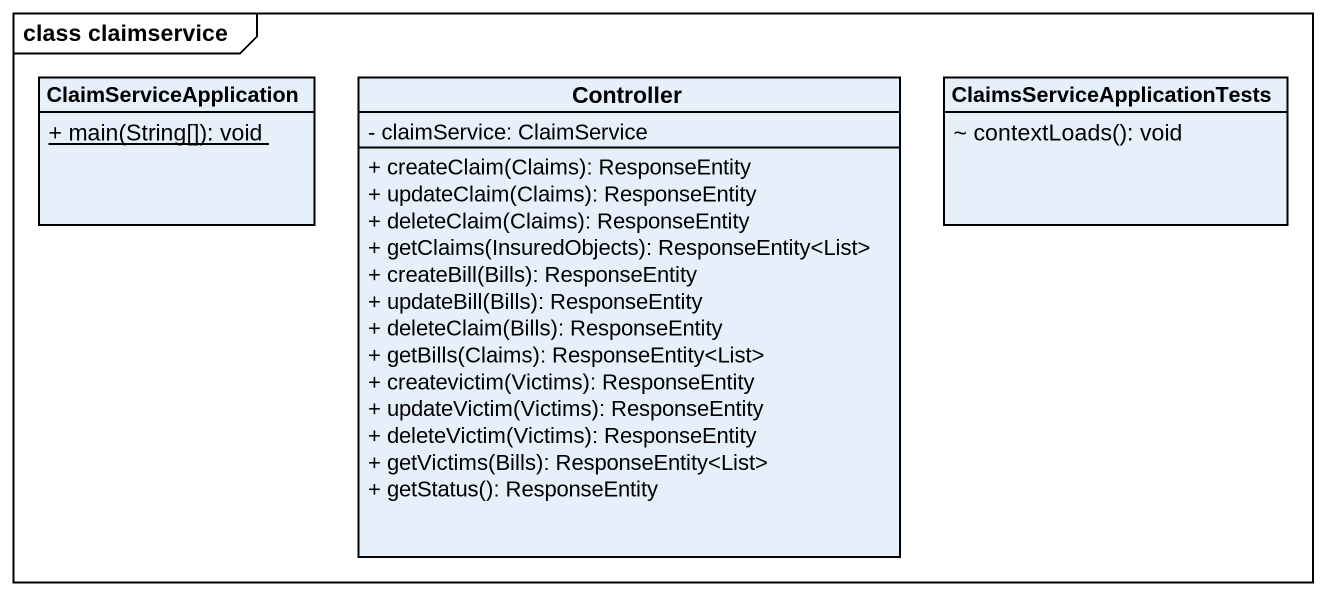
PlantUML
@startuml
mainframe class claimservice
hide circle
hide empty members
skinparam classAttributeIconSize 0
class ClaimServiceApplication {
  {static} + main(String[]): void
}
class Controller {
  - claimService: ClaimService
  + createClaim(Claims): ResponseEntity
  + updateClaim(Claims): ResponseEntity
  + deleteClaim(Claims): ResponseEntity
  + getClaims(InsuredObjects): ResponseEntity<List>
  + createBill(Bills): ResponseEntity
  + updateBill(Bills): ResponseEntity
  + deleteClaim(Bills): ResponseEntity
  + getBills(Claims): ResponseEntity<List>
  + createvictim(Victims): ResponseEntity
  + updateVictim(Victims): ResponseEntity
  + deleteVictim(Victims): ResponseEntity
  + getVictims(Bills): ResponseEntity<List>
  + getStatus(): ResponseEntity
}
class "ClaimsServiceApplicationTests" as ClaimsServiceApplicationTest {
  ~ contextLoads(): void
}
@enduml
